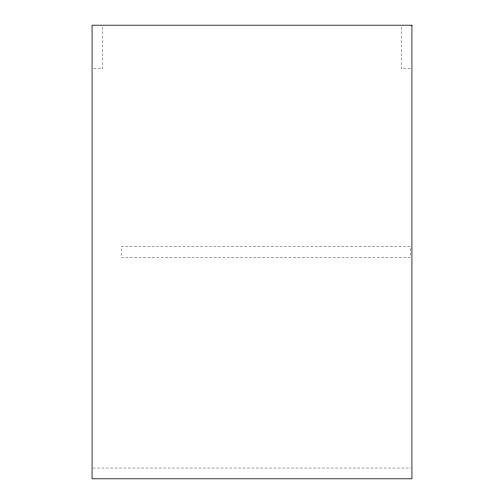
<?xml version="1.0" encoding="UTF-8"?>
<svg xmlns="http://www.w3.org/2000/svg" width="504" height="504" viewBox="0 0 504 504"><rect width="100%" height="100%" fill="white"/><g stroke="black" fill="none" stroke-linecap="round" stroke-linejoin="round"><path stroke-width="0.38" stroke-dasharray="2.52 1.89" d="M93.612 68.815L102.835 68.815L102.835 26.756M410.388 68.815L401.165 68.815L401.165 26.756M92.862 468.04L411.138 468.04M410.18 246.62L121.155 246.62L121.155 257.38L410.18 257.38L410.18 246.62"/><path stroke-width="0.76" d="M411.925 25.2L92.075 25.2L92.075 478.8L411.925 478.8L411.925 25.2"/></g></svg>
